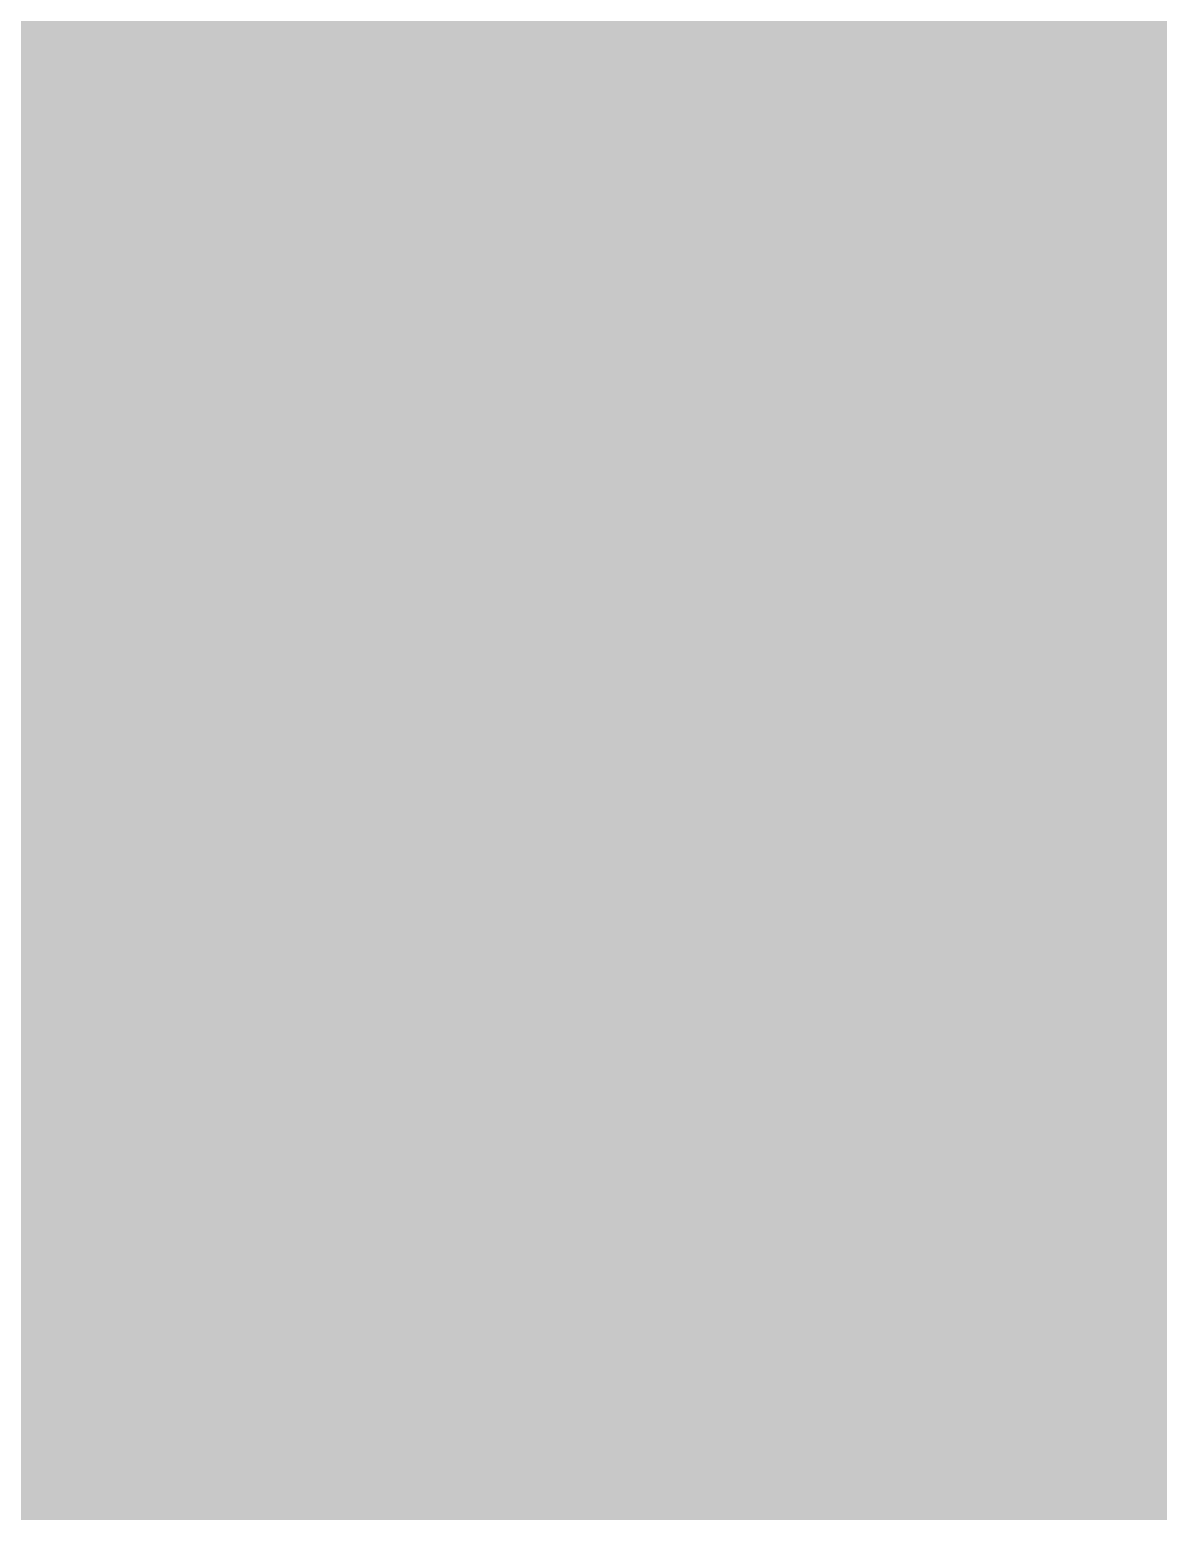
# Model space of a CAD drawing. Header units: millimetres. Extents: x 92 to 588, y 96 to 434.
# Drawn here: x 396.53 to 412.9, y 391.85 to 413.34 of the extents above; entities that cross this region are included whole.
import ezdxf

# ---------------------------------------------------------------- set-up
doc = ezdxf.new("R2010")
doc.units = ezdxf.units.MM
doc.layers.add('H', color=7, linetype='Continuous')
doc.layers.add('P', color=7, linetype='Continuous')

msp = doc.modelspace()

# ---------------------------------------------------------------- hatches: boundary and pattern name
at = {"layer": 'H', "linetype": 'Continuous'}
for points in [[(291.162, 223.903), (291.162, 433.788), (588.166, 433.788), (588.166, 223.903), (291.162, 223.903)], [(406.609, 406.465), (406.52, 406.465), (406.362, 406.5), (406.291, 406.518), (406.22, 406.553), (406.097, 406.642), (406.044, 406.694), (405.974, 406.765), (405.868, 406.959), (405.832, 407.065), (405.797, 407.188), (405.762, 407.488), (405.744, 407.647), (405.762, 407.823), (405.797, 408.123), (405.815, 408.264), (405.868, 408.388), (405.974, 408.635), (406.044, 408.741), (406.115, 408.829), (406.291, 408.988), (406.397, 409.04), (406.52, 409.093), (406.767, 409.146), (406.908, 409.146), (406.997, 409.146), (407.067, 409.146), (407.138, 409.129), (407.208, 409.111), (407.208, 408.776), (407.138, 408.811), (407.05, 408.829), (406.961, 408.846), (406.873, 408.846), (406.785, 408.846), (406.644, 408.829), (406.503, 408.758), (406.397, 408.688), (406.344, 408.635), (406.291, 408.582), (406.22, 408.441), (406.15, 408.282), (406.115, 408.088), (406.115, 407.982), (406.22, 407.806), (406.115, 407.735), (406.097, 407.7), (406.097, 407.665), (406.097, 407.629), (406.097, 407.576), (406.097, 407.453), (406.132, 407.224), (406.15, 407.135), (406.185, 407.065), (406.256, 406.941), (406.291, 406.888), (406.362, 406.818), (406.432, 406.783), (406.52, 406.747), (406.609, 406.747), (406.714, 406.747), (406.838, 406.8), (406.908, 406.853), (406.944, 406.888), (406.979, 406.941), (407.032, 407.03), (407.067, 407.206), (407.085, 407.347), (407.067, 407.418), (407.05, 407.559), (407.032, 407.612), (407.014, 407.665), (406.944, 407.753), (406.908, 407.788), (406.873, 407.823), (406.785, 407.859), (406.75, 407.859), (406.661, 407.876), (406.573, 407.876), (406.45, 407.876), (406.326, 407.841), (406.22, 407.806), (406.115, 407.982), (406.238, 408.07), (406.362, 408.123), (406.432, 408.141), (406.573, 408.158), (406.644, 408.158), (406.785, 408.158), (406.908, 408.141), (406.961, 408.123), (407.085, 408.053), (407.155, 408.017), (407.208, 407.964), (407.314, 407.823), (407.367, 407.735), (407.385, 407.665), (407.42, 407.471), (407.438, 407.347), (407.42, 407.259), (407.385, 407.065), (407.367, 406.994), (407.332, 406.906), (407.244, 406.765), (407.191, 406.712), (407.12, 406.642), (406.997, 406.553), (406.926, 406.518), (406.855, 406.5), (406.697, 406.465), (406.609, 406.465)], [(408.549, 406.465), (408.461, 406.465), (408.302, 406.5), (408.231, 406.518), (408.161, 406.553), (408.037, 406.642), (407.984, 406.694), (407.914, 406.765), (407.808, 406.959), (407.773, 407.065), (407.737, 407.188), (407.702, 407.488), (407.702, 407.647), (407.702, 407.823), (407.737, 408.123), (407.773, 408.264), (407.808, 408.388), (407.914, 408.635), (407.984, 408.741), (408.055, 408.829), (408.231, 408.988), (408.337, 409.04), (408.461, 409.093), (408.708, 409.146), (408.866, 409.146), (408.937, 409.146), (409.025, 409.146), (409.096, 409.129), (409.149, 409.111), (409.149, 408.776), (409.078, 408.811), (409.007, 408.829), (408.902, 408.846), (408.813, 408.846), (408.725, 408.846), (408.584, 408.829), (408.461, 408.758), (408.337, 408.688), (408.284, 408.635), (408.249, 408.582), (408.161, 408.441), (408.108, 408.282), (408.073, 408.088), (408.055, 407.982), (408.161, 407.806), (408.055, 407.735), (408.055, 407.7), (408.055, 407.665), (408.055, 407.576), (408.055, 407.453), (408.073, 407.224), (408.108, 407.135), (408.125, 407.065), (408.196, 406.941), (408.231, 406.888), (408.302, 406.818), (408.39, 406.783), (408.461, 406.747), (408.549, 406.747), (408.655, 406.747), (408.778, 406.8), (408.866, 406.853), (408.902, 406.888), (408.919, 406.941), (408.972, 407.03), (409.025, 407.206), (409.025, 407.347), (409.025, 407.418), (409.007, 407.559), (408.99, 407.612), (408.955, 407.665), (408.884, 407.753), (408.849, 407.788), (408.813, 407.823), (408.743, 407.859), (408.69, 407.859), (408.602, 407.876), (408.514, 407.876), (408.39, 407.876), (408.284, 407.841), (408.161, 407.806), (408.055, 407.982), (408.178, 408.07), (408.302, 408.123), (408.372, 408.141), (408.514, 408.158), (408.584, 408.158), (408.743, 408.158), (408.849, 408.141), (408.919, 408.123), (409.025, 408.053), (409.096, 408.017), (409.166, 407.964), (409.272, 407.823), (409.307, 407.735), (409.343, 407.665), (409.378, 407.471), (409.378, 407.259), (409.343, 407.065), (409.307, 406.994), (409.272, 406.906), (409.184, 406.765), (409.131, 406.712), (409.078, 406.642), (408.937, 406.553), (408.866, 406.518), (408.796, 406.5), (408.637, 406.465), (408.549, 406.465)], [(410.93, 406.518), (412.112, 408.793), (410.771, 408.793), (410.771, 409.093), (412.412, 409.093), (412.412, 408.705), (411.3, 406.518), (410.93, 406.518)], [(413.752, 406.518), (413.752, 407.4), (413.752, 407.682), (413.752, 408.688), (412.888, 407.682), (413.752, 407.682), (413.752, 407.4), (412.606, 407.4), (412.606, 407.77), (413.77, 409.093), (414.087, 409.093), (414.087, 407.682), (414.387, 407.682), (414.387, 407.4), (414.087, 407.4), (414.087, 406.518), (413.752, 406.518)], [(397.401, 405.319), (397.225, 405.354), (397.154, 405.389), (397.066, 405.407), (396.942, 405.495), (396.872, 405.548), (396.819, 405.601), (396.748, 405.724), (396.713, 405.795), (396.678, 405.865), (396.66, 406.024), (396.66, 406.095), (396.66, 406.201), (396.713, 406.395), (396.766, 406.483), (396.819, 406.571), (396.995, 406.712), (397.084, 406.765), (397.225, 406.624), (397.119, 406.518), (397.084, 406.448), (397.048, 406.377), (397.013, 406.218), (396.995, 406.13), (397.013, 406.007), (397.084, 405.813), (397.136, 405.742), (397.225, 405.671), (397.401, 405.583), (397.507, 405.583), (397.613, 405.583), (397.789, 405.654), (397.842, 405.707), (397.913, 405.777), (397.983, 405.954), (397.983, 406.077), (397.983, 406.148), (397.948, 406.271), (397.913, 406.324), (397.877, 406.377), (397.771, 406.465), (397.683, 406.518), (397.613, 406.553), (397.525, 406.589), (397.419, 406.624), (397.295, 406.677), (397.225, 406.624), (397.084, 406.765), (396.995, 406.836), (396.854, 406.959), (396.801, 407.012), (396.766, 407.083), (396.713, 407.259), (396.713, 407.347), (396.713, 407.418), (396.748, 407.559), (396.801, 407.665), (396.89, 407.788), (396.942, 407.841), (396.995, 407.876), (397.119, 407.947), (397.26, 408), (397.419, 408.017), (397.489, 408.035), (397.577, 408.017), (397.736, 408), (397.877, 407.947), (398.001, 407.894), (398.107, 407.788), (398.195, 407.682), (398.248, 407.576), (398.265, 407.435), (398.265, 407.365), (398.265, 407.277), (398.212, 407.118), (398.177, 407.03), (398.124, 406.941), (397.965, 406.818), (397.877, 406.765), (397.754, 406.906), (397.842, 407.03), (397.877, 407.083), (397.913, 407.153), (397.93, 407.294), (397.93, 407.365), (397.93, 407.453), (397.877, 407.594), (397.824, 407.647), (397.789, 407.682), (397.719, 407.735), (397.595, 407.77), (397.489, 407.77), (397.401, 407.77), (397.242, 407.718), (397.189, 407.665), (397.154, 407.647), (397.119, 407.576), (397.066, 407.471), (397.066, 407.382), (397.066, 407.329), (397.101, 407.224), (397.119, 407.171), (397.154, 407.118), (397.26, 407.047), (397.313, 407.012), (397.366, 406.977), (397.472, 406.924), (397.577, 406.888), (397.683, 406.853), (397.754, 406.906), (397.877, 406.765), (397.983, 406.694), (398.16, 406.571), (398.23, 406.5), (398.283, 406.412), (398.336, 406.218), (398.336, 406.112), (398.336, 406.024), (398.301, 405.865), (398.248, 405.724), (398.16, 405.601), (398.089, 405.548), (398.036, 405.495), (397.895, 405.407), (397.754, 405.354), (397.577, 405.319), (397.401, 405.319)], [(400.788, 405.389), (400.788, 406.271), (400.788, 406.553), (400.788, 407.559), (399.906, 406.553), (400.788, 406.553), (400.788, 406.271), (399.641, 406.271), (399.641, 406.642), (400.805, 407.964), (401.123, 407.964), (401.123, 406.553), (401.423, 406.553), (401.423, 406.271), (401.123, 406.271), (401.123, 405.389), (400.788, 405.389)], [(401.846, 405.389), (403.028, 407.665), (401.687, 407.665), (401.687, 407.964), (403.328, 407.964), (403.328, 407.576), (402.216, 405.389), (401.846, 405.389)], [(409.819, 406.518), (409.819, 407.012), (410.242, 407.012), (410.242, 406.518), (409.819, 406.518)], [(412.271, 404.631), (411.265, 405.636), (412.271, 406.624), (413.276, 405.636), (412.271, 404.631)], [(398.795, 405.389), (398.795, 405.883), (399.218, 405.883), (399.218, 405.389), (398.795, 405.389)], [(401.246, 403.502), (400.241, 404.49), (401.246, 405.495), (402.252, 404.49), (401.246, 403.502)], [(398.918, 400.468), (397.913, 401.456), (398.918, 402.461), (399.906, 401.456), (398.918, 400.468)], [(395.796, 399.657), (395.708, 399.657), (395.637, 399.674), (395.567, 399.692), (395.567, 400.027), (395.637, 399.992), (395.725, 399.974), (395.814, 399.956), (395.902, 399.956), (395.99, 399.956), (396.149, 399.974), (396.272, 400.045), (396.396, 400.115), (396.449, 400.168), (396.484, 400.239), (396.554, 400.362), (396.625, 400.521), (396.66, 400.715), (396.66, 400.821), (396.554, 400.997), (396.66, 401.068), (396.66, 401.138), (396.66, 401.173), (396.678, 401.226), (396.66, 401.35), (396.643, 401.562), (396.625, 401.65), (396.59, 401.738), (396.519, 401.861), (396.484, 401.914), (396.449, 401.95), (396.378, 402.003), (396.325, 402.02), (396.255, 402.055), (396.166, 402.055), (396.06, 402.055), (395.919, 402.003), (395.849, 401.932), (395.814, 401.897), (395.796, 401.861), (395.743, 401.773), (395.708, 401.597), (395.69, 401.456), (395.69, 401.385), (395.708, 401.244), (395.743, 401.191), (395.761, 401.138), (395.831, 401.05), (395.866, 401.015), (395.902, 400.979), (395.972, 400.944), (396.025, 400.944), (396.113, 400.927), (396.202, 400.927), (396.307, 400.927), (396.431, 400.962), (396.554, 400.997), (396.66, 400.821), (396.519, 400.733), (396.396, 400.68), (396.325, 400.662), (396.202, 400.644), (396.131, 400.627), (395.99, 400.644), (395.866, 400.662), (395.796, 400.68), (395.69, 400.75), (395.62, 400.785), (395.549, 400.838), (395.443, 400.979), (395.408, 401.05), (395.373, 401.138), (395.337, 401.332), (395.337, 401.438), (395.337, 401.544), (395.373, 401.72), (395.408, 401.808), (395.443, 401.897), (395.531, 402.038), (395.584, 402.091), (395.637, 402.144), (395.778, 402.232), (395.849, 402.267), (395.919, 402.302), (396.078, 402.338), (396.166, 402.338), (396.255, 402.338), (396.413, 402.302), (396.484, 402.285), (396.554, 402.249), (396.678, 402.161), (396.731, 402.108), (396.801, 402.038), (396.907, 401.844), (396.942, 401.738), (396.978, 401.614), (397.013, 401.315), (397.013, 400.997), (396.978, 400.68), (396.942, 400.538), (396.907, 400.397), (396.801, 400.168), (396.731, 400.062), (396.66, 399.974), (396.484, 399.815), (396.378, 399.762), (396.272, 399.709), (396.008, 399.657), (395.866, 399.657), (395.796, 399.657)], [(404.598, 398.633), (404.421, 398.669), (404.333, 398.686), (404.263, 398.722), (404.121, 398.792), (404.069, 398.845), (404.016, 398.898), (403.927, 399.022), (403.91, 399.092), (403.875, 399.163), (403.857, 399.321), (403.857, 399.41), (403.857, 399.498), (403.91, 399.692), (403.963, 399.78), (404.016, 399.868), (404.192, 400.009), (404.28, 400.062), (404.421, 399.939), (404.315, 399.815), (404.28, 399.745), (404.245, 399.674), (404.21, 399.515), (404.192, 399.427), (404.21, 399.321), (404.28, 399.127), (404.333, 399.039), (404.421, 398.969), (404.598, 398.898), (404.686, 398.88), (404.792, 398.898), (404.968, 398.951), (405.039, 399.022), (405.109, 399.092), (405.18, 399.268), (405.18, 399.374), (405.18, 399.445), (405.145, 399.586), (405.109, 399.621), (405.074, 399.674), (404.95, 399.78), (404.88, 399.815), (404.809, 399.851), (404.721, 399.886), (404.615, 399.939), (404.492, 399.974), (404.421, 399.939), (404.28, 400.062), (404.192, 400.133), (404.051, 400.256), (403.998, 400.327), (403.963, 400.397), (403.91, 400.556), (403.91, 400.644), (403.91, 400.715), (403.945, 400.856), (403.998, 400.979), (404.086, 401.085), (404.139, 401.138), (404.192, 401.191), (404.315, 401.262), (404.457, 401.297), (404.615, 401.332), (404.686, 401.332), (404.774, 401.332), (404.933, 401.315), (405.074, 401.262), (405.197, 401.191), (405.25, 401.138), (405.303, 401.103), (405.391, 400.997), (405.444, 400.874), (405.462, 400.75), (405.462, 400.68), (405.462, 400.591), (405.409, 400.415), (405.374, 400.327), (405.321, 400.256), (405.162, 400.115), (405.074, 400.062), (404.933, 400.203), (405.039, 400.327), (405.074, 400.397), (405.092, 400.45), (405.127, 400.591), (405.127, 400.662), (405.127, 400.75), (405.074, 400.891), (405.003, 400.962), (404.986, 400.979), (404.915, 401.032), (404.792, 401.068), (404.686, 401.068), (404.598, 401.068), (404.439, 401.015), (404.386, 400.979), (404.351, 400.944), (404.298, 400.891), (404.263, 400.768), (404.263, 400.697), (404.263, 400.627), (404.298, 400.521), (404.315, 400.468), (404.351, 400.433), (404.439, 400.344), (404.51, 400.309), (404.668, 400.239), (404.774, 400.186), (404.862, 400.15), (404.933, 400.203), (405.074, 400.062), (405.18, 399.992), (405.356, 399.868), (405.409, 399.798), (405.462, 399.709), (405.533, 399.515), (405.533, 399.41), (405.533, 399.321), (405.497, 399.18), (405.444, 399.039), (405.356, 398.916), (405.286, 398.845), (405.233, 398.792), (405.092, 398.722), (404.95, 398.651), (404.774, 398.633), (404.598, 398.633)], [(409.59, 398.633), (409.484, 398.633), (409.307, 398.651), (409.201, 398.686), (409.025, 398.739), (408.884, 398.792), (408.884, 399.163), (409.025, 399.074), (409.201, 399.004), (409.29, 398.969), (409.484, 398.933), (409.572, 398.933), (409.678, 398.933), (409.784, 398.969), (409.836, 398.986), (409.925, 399.039), (409.96, 399.074), (410.03, 399.163), (410.066, 399.251), (410.083, 399.304), (410.101, 399.41), (410.101, 399.48), (410.101, 399.551), (410.083, 399.657), (410.03, 399.762), (409.978, 399.833), (409.942, 399.851), (409.872, 399.903), (409.766, 399.921), (409.678, 399.939), (409.554, 399.939), (409.413, 399.939), (409.413, 400.239), (409.519, 400.239), (409.642, 400.239), (409.836, 400.292), (409.907, 400.344), (409.942, 400.38), (409.995, 400.433), (410.048, 400.574), (410.048, 400.662), (410.048, 400.715), (410.03, 400.803), (410.013, 400.838), (409.995, 400.874), (409.942, 400.927), (409.925, 400.944), (409.854, 400.979), (409.766, 401.015), (409.695, 401.015), (409.607, 401.032), (409.501, 401.015), (409.413, 400.997), (409.325, 400.979), (409.237, 400.944), (409.149, 400.909), (409.078, 400.874), (409.025, 400.838), (408.972, 400.803), (408.955, 401.173), (409.078, 401.226), (409.254, 401.279), (409.36, 401.297), (409.537, 401.332), (409.625, 401.332), (409.801, 401.315), (409.942, 401.297), (409.995, 401.279), (410.119, 401.209), (410.172, 401.173), (410.225, 401.138), (410.313, 401.032), (410.348, 400.979), (410.366, 400.927), (410.401, 400.785), (410.401, 400.697), (410.401, 400.591), (410.33, 400.415), (410.26, 400.327), (410.189, 400.256), (410.013, 400.15), (409.925, 400.115), (410.013, 400.08), (410.101, 400.045), (410.189, 400.009), (410.277, 399.939), (410.313, 399.886), (410.383, 399.798), (410.401, 399.745), (410.419, 399.674), (410.454, 399.533), (410.454, 399.463), (410.454, 399.374), (410.419, 399.216), (410.401, 399.127), (410.366, 399.057), (410.277, 398.933), (410.225, 398.88), (410.172, 398.81), (410.03, 398.722), (409.942, 398.704), (409.872, 398.669), (409.695, 398.633), (409.59, 398.633)], [(402.781, 398.633), (402.693, 398.633), (402.534, 398.669), (402.463, 398.686), (402.393, 398.722), (402.269, 398.81), (402.199, 398.863), (402.146, 398.951), (402.04, 399.127), (402.005, 399.251), (401.97, 399.374), (401.917, 399.657), (401.917, 399.992), (401.952, 400.292), (401.987, 400.433), (402.022, 400.556), (402.128, 400.803), (402.199, 400.909), (402.287, 400.997), (402.463, 401.156), (402.569, 401.209), (402.675, 401.262), (402.94, 401.315), (403.081, 401.315), (403.169, 401.315), (403.24, 401.315), (403.31, 401.297), (403.381, 401.279), (403.381, 400.944), (403.31, 400.979), (403.222, 400.997), (403.134, 401.015), (403.028, 401.015), (402.957, 401.015), (402.816, 400.997), (402.675, 400.944), (402.569, 400.856), (402.516, 400.803), (402.463, 400.75), (402.393, 400.609), (402.322, 400.45), (402.287, 400.256), (402.269, 400.15), (402.393, 399.974), (402.269, 399.903), (402.269, 399.833), (402.269, 399.798), (402.269, 399.745), (402.269, 399.621), (402.305, 399.41), (402.322, 399.321), (402.358, 399.233), (402.41, 399.11), (402.463, 399.057), (402.534, 398.986), (402.605, 398.951), (402.693, 398.916), (402.781, 398.916), (402.887, 398.916), (403.01, 398.969), (403.081, 399.039), (403.116, 399.074), (403.151, 399.11), (403.204, 399.198), (403.24, 399.374), (403.24, 399.515), (403.24, 399.586), (403.222, 399.727), (403.204, 399.78), (403.187, 399.833), (403.116, 399.921), (403.063, 399.956), (403.028, 399.992), (402.957, 400.027), (402.922, 400.045), (402.834, 400.045), (402.746, 400.062), (402.622, 400.045), (402.499, 400.009), (402.393, 399.974), (402.269, 400.15), (402.41, 400.239), (402.534, 400.292), (402.605, 400.309), (402.746, 400.344), (402.816, 400.344), (402.957, 400.327), (403.081, 400.309), (403.134, 400.292), (403.257, 400.221), (403.31, 400.186), (403.381, 400.133), (403.486, 399.992), (403.522, 399.921), (403.557, 399.833), (403.592, 399.639), (403.592, 399.533), (403.592, 399.427), (403.557, 399.251), (403.539, 399.163), (403.504, 399.074), (403.416, 398.933), (403.363, 398.88), (403.292, 398.828), (403.169, 398.722), (403.098, 398.704), (403.028, 398.669), (402.869, 398.633), (402.781, 398.633)], [(407.984, 398.686), (407.984, 399.568), (407.984, 399.851), (407.984, 400.856), (407.102, 399.851), (407.984, 399.851), (407.984, 399.568), (406.838, 399.568), (406.838, 399.939), (407.984, 401.279), (408.32, 401.279), (408.32, 399.851), (408.619, 399.851), (408.619, 399.568), (408.32, 399.568), (408.32, 398.686), (407.984, 398.686)], [(413.594, 397.734), (412.606, 398.739), (413.594, 399.727), (414.599, 398.739), (413.594, 397.734)], [(405.991, 398.686), (405.991, 399.18), (406.415, 399.18), (406.415, 398.686), (405.991, 398.686)], [(408.443, 396.799), (407.438, 397.804), (408.443, 398.792), (409.431, 397.804), (408.443, 396.799)]]:
    msp.add_hatch(color=7, dxfattribs=at).paths.add_polyline_path(points)

# ---------------------------------------------------------------- linework, layer by layer
at = {"layer": 'P', "color": 7}
for points, const_width in [([(411.53, 374.944), (401.246, 404.49), (388.211, 418.654), (386.218, 422.287), (384.013, 426.768)], 0.66), ([(411.53, 374.944), (401.246, 404.49), (388.211, 418.654), (386.218, 422.287), (384.013, 426.768)], 0.26), ([(372.76, 395.635), (378.563, 398.404), (388.282, 403.131), (418.832, 415.126), (424.812, 416.978)], 0.66), ([(372.76, 395.635), (378.563, 398.404), (388.282, 403.131), (418.832, 415.126), (424.812, 416.978)], 0.26), ([(411.265, 405.636), (412.271, 404.631), (413.276, 405.636), (412.271, 406.624), (411.265, 405.636), (411.265, 405.636)], 0.4), ([(400.241, 404.49), (401.246, 403.502), (402.252, 404.49), (401.246, 405.495), (400.241, 404.49), (400.241, 404.49)], 0.4), ([(378.563, 398.404), (388.282, 403.131), (401.246, 404.49), (408.443, 397.804), (417.703, 384.946), (430.086, 359.934), (447.284, 335.275), (470.99, 318.253), (496.408, 306.894), (507.062, 307.229), (530.451, 304.706), (561.531, 303.031), (581.234, 313.738)], 0.26), ([(397.913, 401.456), (398.918, 400.468), (399.906, 401.456), (398.918, 402.461), (397.913, 401.456), (397.913, 401.456)], 0.4), ([(412.606, 398.739), (413.594, 397.734), (414.599, 398.739), (413.594, 399.727), (412.606, 398.739), (412.606, 398.739)], 0.4), ([(407.438, 397.804), (408.443, 396.799), (409.431, 397.804), (408.443, 398.792), (407.438, 397.804), (407.438, 397.804)], 0.4)]:
    msp.add_lwpolyline(points, dxfattribs=dict(at, const_width=const_width))

doc.saveas('drawing.dxf')
